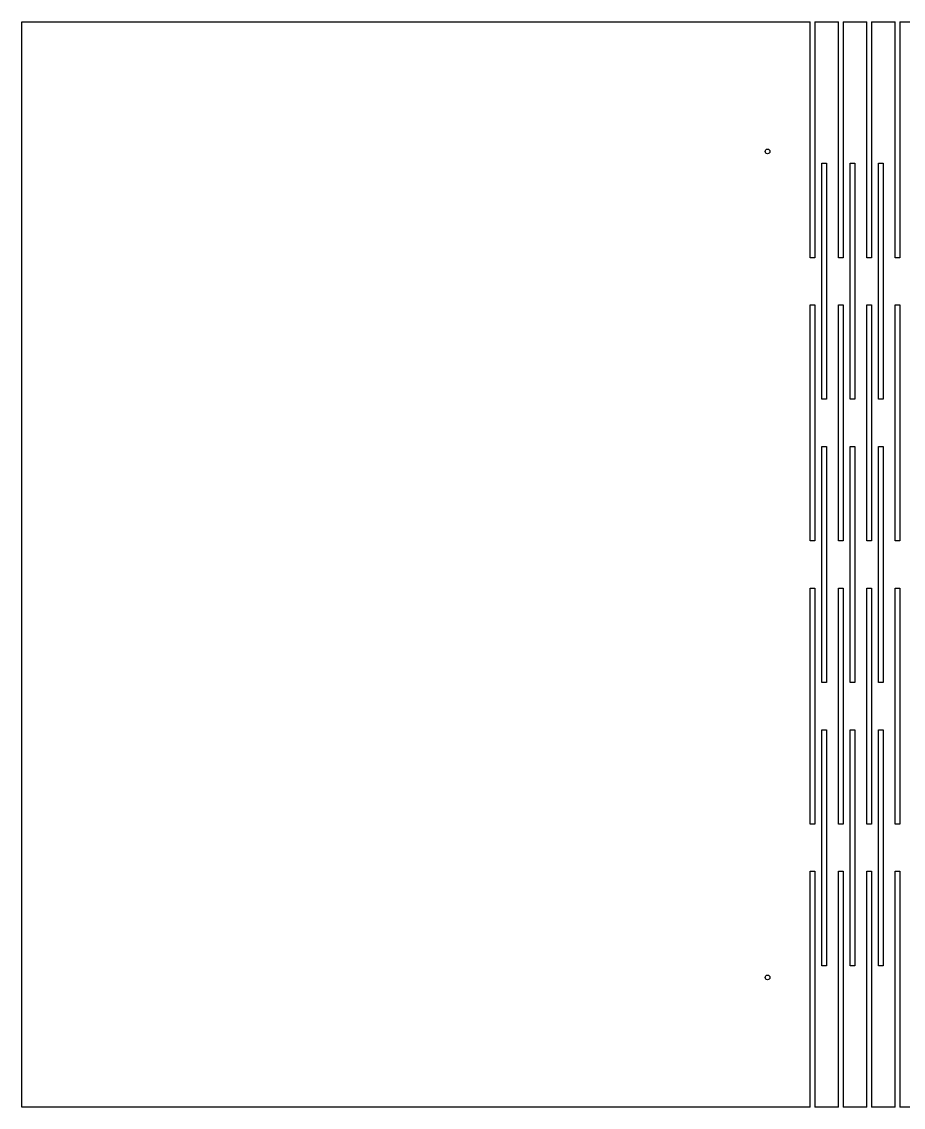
# Model space of a CAD drawing. Header units: millimetres. Extents: x 22 to 398, y 39 to 269.
# Drawn here: x 22.5 to 209.2, y 38.9 to 268.9 of the extents above; entities that cross this region are included whole.
import ezdxf

# ---------------------------------------------------------------- set-up
doc = ezdxf.new("R2010")
doc.units = ezdxf.units.MM

msp = doc.modelspace()

# ---------------------------------------------------------------- linework, layer by layer
at = {"color": 7, "linetype": 'Continuous', "lineweight": 25}
for p, q in [((22.5, 38.94), (22.5, 268.94)), ((22.5, 268.94), (189.5, 268.94)), ((189.5, 218.94), (189.5, 268.94)), ((190.5, 268.94), (190.5, 218.94)), ((190.5, 268.94), (195.5, 268.94)), ((195.5, 218.94), (195.5, 268.94)), ((196.5, 268.94), (196.5, 218.94)), ((196.5, 268.94), (201.5, 268.94)), ((201.5, 218.94), (201.5, 268.94)), ((202.5, 268.94), (202.5, 218.94)), ((202.5, 268.94), (207.5, 268.94)), ((207.5, 218.94), (207.5, 268.94)), ((208.5, 268.94), (208.5, 218.94)), ((208.5, 268.94), (212.5, 268.94)), ((192, 238.94), (193, 238.94)), ((192, 188.94), (192, 238.94)), ((193, 238.94), (193, 188.94)), ((198, 238.94), (199, 238.94)), ((198, 188.94), (198, 238.94)), ((199, 238.94), (199, 188.94)), ((204, 238.94), (205, 238.94)), ((204, 188.94), (204, 238.94)), ((205, 238.94), (205, 188.94)), ((190.5, 218.94), (189.5, 218.94)), ((196.5, 218.94), (195.5, 218.94)), ((202.5, 218.94), (201.5, 218.94)), ((208.5, 218.94), (207.5, 218.94)), ((189.5, 208.94), (190.5, 208.94)), ((189.5, 158.94), (189.5, 208.94)), ((190.5, 208.94), (190.5, 158.94)), ((195.5, 208.94), (196.5, 208.94)), ((195.5, 158.94), (195.5, 208.94)), ((196.5, 208.94), (196.5, 158.94)), ((201.5, 208.94), (202.5, 208.94)), ((201.5, 158.94), (201.5, 208.94)), ((202.5, 208.94), (202.5, 158.94)), ((207.5, 208.94), (208.5, 208.94)), ((207.5, 158.94), (207.5, 208.94)), ((208.5, 208.94), (208.5, 158.94)), ((193, 188.94), (192, 188.94)), ((199, 188.94), (198, 188.94)), ((205, 188.94), (204, 188.94)), ((192, 178.94), (193, 178.94)), ((192, 128.94), (192, 178.94)), ((193, 178.94), (193, 128.94)), ((198, 178.94), (199, 178.94)), ((198, 128.94), (198, 178.94)), ((199, 178.94), (199, 128.94)), ((204, 178.94), (205, 178.94)), ((204, 128.94), (204, 178.94)), ((205, 178.94), (205, 128.94)), ((190.5, 158.94), (189.5, 158.94)), ((196.5, 158.94), (195.5, 158.94)), ((202.5, 158.94), (201.5, 158.94)), ((208.5, 158.94), (207.5, 158.94)), ((189.5, 98.94), (189.5, 148.94)), ((189.5, 148.94), (190.5, 148.94)), ((190.5, 148.94), (190.5, 98.94)), ((195.5, 98.94), (195.5, 148.94)), ((195.5, 148.94), (196.5, 148.94)), ((196.5, 148.94), (196.5, 98.94)), ((201.5, 98.94), (201.5, 148.94)), ((201.5, 148.94), (202.5, 148.94)), ((202.5, 148.94), (202.5, 98.94)), ((207.5, 98.94), (207.5, 148.94)), ((207.5, 148.94), (208.5, 148.94)), ((208.5, 148.94), (208.5, 98.94)), ((193, 128.94), (192, 128.94)), ((199, 128.94), (198, 128.94)), ((205, 128.94), (204, 128.94)), ((192, 118.94), (193, 118.94)), ((192, 68.94), (192, 118.94)), ((193, 118.94), (193, 68.94)), ((198, 118.94), (199, 118.94)), ((198, 68.94), (198, 118.94)), ((199, 118.94), (199, 68.94)), ((204, 118.94), (205, 118.94)), ((204, 68.94), (204, 118.94)), ((205, 118.94), (205, 68.94)), ((190.5, 98.94), (189.5, 98.94)), ((196.5, 98.94), (195.5, 98.94)), ((202.5, 98.94), (201.5, 98.94)), ((208.5, 98.94), (207.5, 98.94)), ((189.5, 88.94), (190.5, 88.94)), ((189.5, 38.94), (189.5, 88.94)), ((190.5, 88.94), (190.5, 38.94)), ((195.5, 88.94), (196.5, 88.94)), ((195.5, 38.94), (195.5, 88.94)), ((196.5, 88.94), (196.5, 38.94)), ((201.5, 88.94), (202.5, 88.94)), ((201.5, 38.94), (201.5, 88.94)), ((202.5, 88.94), (202.5, 38.94)), ((207.5, 88.94), (208.5, 88.94)), ((207.5, 38.94), (207.5, 88.94)), ((208.5, 88.94), (208.5, 38.94)), ((193, 68.94), (192, 68.94)), ((199, 68.94), (198, 68.94)), ((205, 68.94), (204, 68.94)), ((189.5, 38.94), (22.5, 38.94)), ((195.5, 38.94), (190.5, 38.94)), ((201.5, 38.94), (196.5, 38.94)), ((207.5, 38.94), (202.5, 38.94)), ((212.5, 38.94), (208.5, 38.94))]:
    msp.add_line(p, q, dxfattribs=at)
for centre in [(180.5, 241.44), (180.5, 66.44)]:
    msp.add_circle(centre, 0.5, dxfattribs=at)

doc.saveas('drawing.dxf')
